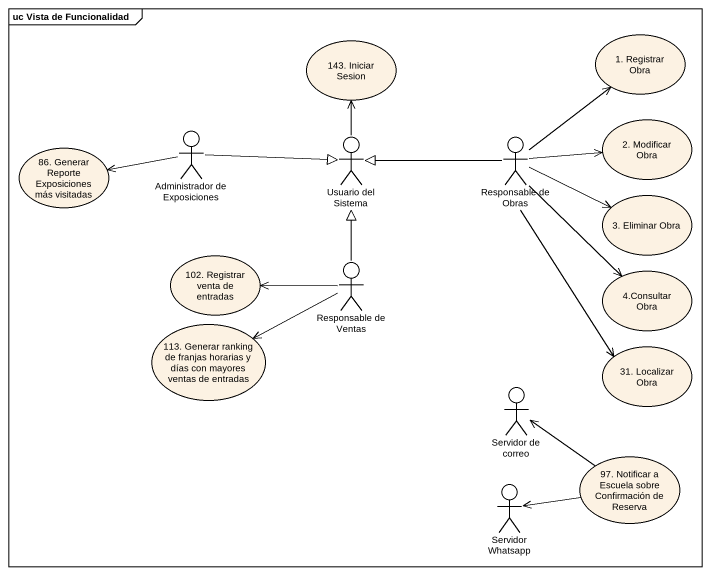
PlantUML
@startuml
mainframe uc Vista de Funcionalidad
usecase "143. Iniciar Sesion" as u143_Iniciar_Sesion
usecase "1. Registrar Obra" as u1_Registrar_Obra
usecase "2. Modificar Obra" as u2_Modificar_Obra
usecase "86. Generar Reporte Exposiciones más visitadas" as u86_Generar_Reporte
actor "Administrador de Exposiciones" as Administrador_de
actor "Usuario del Sistema" as Usuario_del_Sistema
actor "Responsable de Obras" as Responsable_de_Obras
usecase "3. Eliminar Obra" as u3_Eliminar_Obra
usecase "102. Registrar venta de entradas" as u102_Registrar_venta_de
actor "Responsable de Ventas" as Responsable_de_Ventas
usecase "4.Consultar Obra" as u4_Consultar_Obra
usecase "113. Generar ranking de franjas horarias y días con mayores ventas de entradas" as u113_Generar_ranking_de
usecase "31. Localizar Obra" as u31_Localizar_Obra
actor "Servidor de correo" as Servidor_de_correo
usecase "97. Notificar a Escuela sobre Confirmación de Reserva" as u97_Notificar_a_Escuela
actor "Servidor Whatsapp" as Servidor_Whatsapp
Administrador_de -left-> u86_Generar_Reporte
Administrador_de -right-|> Usuario_del_Sistema
Usuario_del_Sistema -up-> u143_Iniciar_Sesion
Responsable_de_Obras -up-> u1_Registrar_Obra
Responsable_de_Obras -right-> u2_Modificar_Obra
Responsable_de_Obras -left-|> Usuario_del_Sistema
Responsable_de_Obras -right-> u3_Eliminar_Obra
Responsable_de_Obras --> u4_Consultar_Obra
Responsable_de_Obras --> u31_Localizar_Obra
Responsable_de_Ventas -up-|> Usuario_del_Sistema
Responsable_de_Ventas -left-> u102_Registrar_venta_de
Responsable_de_Ventas -left-> u113_Generar_ranking_de
u97_Notificar_a_Escuela -left-> Servidor_de_correo
u97_Notificar_a_Escuela -left-> Servidor_Whatsapp
@enduml
